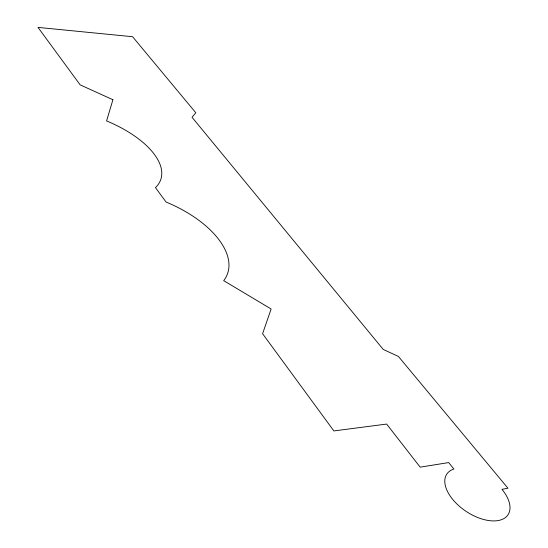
<?xml version="1.0" encoding="UTF-8"?>
<svg xmlns="http://www.w3.org/2000/svg" width="548" height="548" viewBox="0 0 548 548"><rect width="100%" height="100%" fill="white"/><g stroke="black" fill="none" stroke-linecap="round" stroke-linejoin="round"><path stroke-width="0.82" d="M112.922 99.736L106.579 120.923A82.44 38.86 18.3 0 1 155.454 187.587L166.044 202.02A89.077 46.402 20.2 0 1 223.687 280.651L271.13 308.997L262.581 333.698L333.869 430.934L386.635 424.063L420.172 467.156L448.702 462.574L453.881 469.026A36.75 20.345 33.6 0 0 454.128 501.071A36.75 20.345 33.6 0 0 499.564 520.264A36.75 20.345 33.6 0 0 501.961 489.337L507.969 488.227L398.403 356.433L383.258 349.453L192.033 117.286L195.807 112.758L132.589 36.723L38.011 27.4L80.138 84.858L112.922 99.736"/></g></svg>
